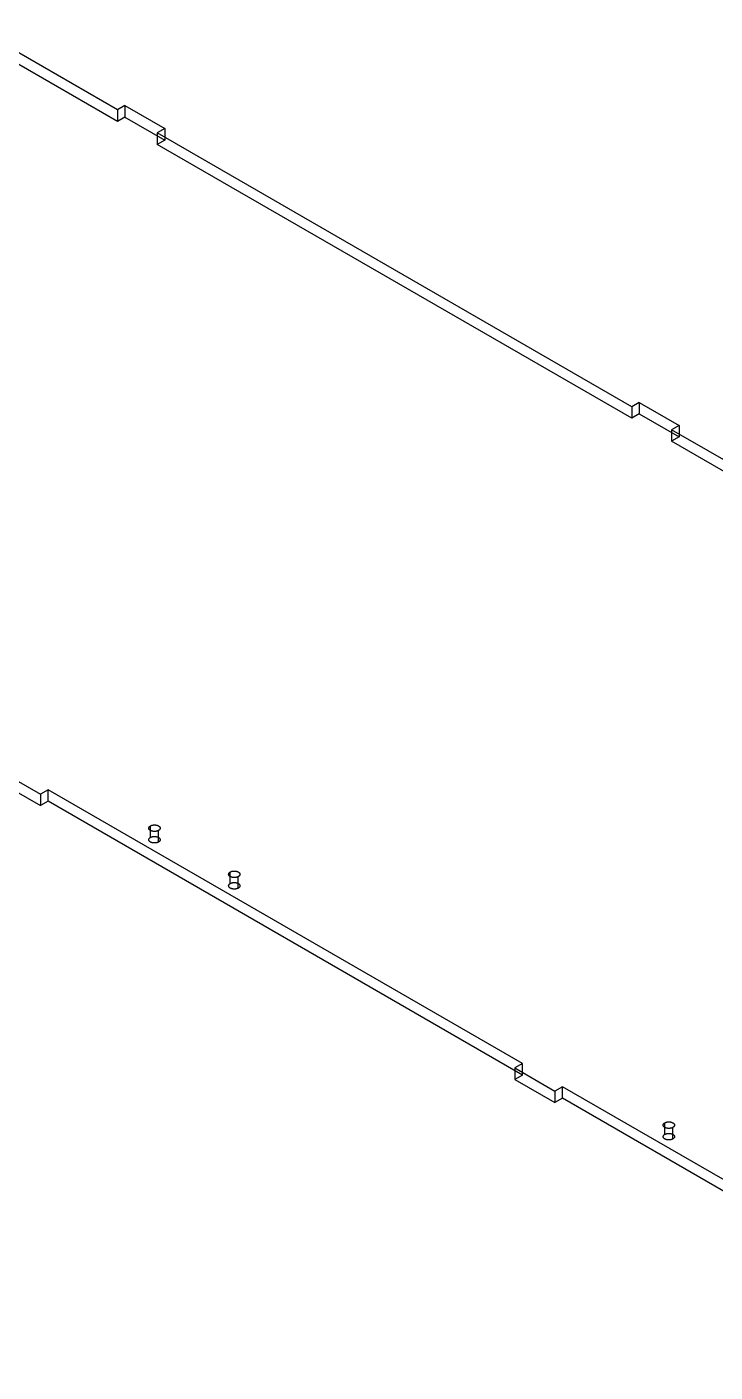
# Model space of a CAD drawing. Header units: inches. Extents: x 2 to 168, y 2 to 108.
# Drawn here: x 140.36 to 144.11, y 60.89 to 68.22 of the extents above; entities that cross this region are included whole.
import ezdxf

# ---------------------------------------------------------------- set-up
doc = ezdxf.new("R2010")
doc.units = ezdxf.units.IN
doc.header["$MEASUREMENT"] = 0

msp = doc.modelspace()

# ---------------------------------------------------------------- linework, layer by layer
at = {"layer": 'OUTLINE'}
for p, q in [((140.8497, 67.772), (140.0663, 68.2243)), ((140.8497, 67.7092), (140.0663, 68.1615)), ((140.8905, 67.7956), (140.8497, 67.772)), ((140.8905, 67.7956), (140.8905, 67.7328)), ((140.8905, 67.7956), (141.108, 67.67)), ((140.8497, 67.772), (140.8497, 67.7092)), ((140.8905, 67.7328), (140.8497, 67.7092)), ((140.8905, 67.7328), (141.108, 67.6072)), ((141.108, 67.67), (141.0672, 67.6464)), ((143.6536, 66.1531), (141.0672, 67.6464)), ((141.0672, 67.6464), (141.0672, 67.5836)), ((141.108, 67.67), (141.108, 67.6072)), ((141.108, 67.6072), (141.0672, 67.5836)), ((143.6536, 66.0903), (141.0672, 67.5836)), ((143.6944, 66.1767), (143.6536, 66.1531)), ((143.6944, 66.1767), (143.6944, 66.1139)), ((143.6944, 66.1767), (143.912, 66.0511)), ((143.6536, 66.1531), (143.6536, 66.0903)), ((143.6944, 66.1139), (143.6536, 66.0903)), ((143.6944, 66.1139), (143.912, 65.9883)), ((143.912, 66.0511), (143.8712, 66.0275)), ((143.8712, 66.0275), (143.8712, 65.9647)), ((146.4576, 64.5342), (143.8712, 66.0275)), ((143.912, 66.0511), (143.912, 65.9883)), ((143.912, 65.9883), (143.8712, 65.9647)), ((146.4576, 64.4714), (143.8712, 65.9647)), ((140.2132, 64.1668), (140.4308, 64.0411)), ((140.2132, 64.1039), (140.4308, 63.9783)), ((140.4716, 64.0647), (140.4308, 64.0411)), ((140.4308, 64.0411), (140.4308, 63.9783)), ((140.4716, 64.0019), (140.4716, 64.0647)), ((143.0579, 62.5714), (140.4716, 64.0647)), ((140.4716, 64.0019), (140.4308, 63.9783)), ((143.0579, 62.5086), (140.4716, 64.0019)), ((141.021, 63.8561), (141.0211, 63.857)), ((141.021, 63.8552), (141.021, 63.8561)), ((141.021, 63.8544), (141.021, 63.8552)), ((141.0211, 63.8535), (141.021, 63.8544)), ((141.0211, 63.857), (141.0213, 63.8579)), ((141.0213, 63.8526), (141.0211, 63.8535)), ((141.0213, 63.8579), (141.0216, 63.8587)), ((141.0216, 63.8518), (141.0213, 63.8526)), ((141.0216, 63.8587), (141.0219, 63.8596)), ((141.0219, 63.8509), (141.0216, 63.8518)), ((141.0219, 63.8596), (141.0223, 63.8604)), ((141.0223, 63.8501), (141.0219, 63.8509)), ((141.0223, 63.8604), (141.0228, 63.8613)), ((141.0228, 63.8492), (141.0223, 63.8501)), ((141.0228, 63.8613), (141.0233, 63.8621)), ((141.0233, 63.8484), (141.0228, 63.8492)), ((141.0233, 63.8621), (141.024, 63.8629)), ((141.024, 63.8476), (141.0233, 63.8484)), ((141.024, 63.8629), (141.0246, 63.8637)), ((141.0246, 63.8468), (141.024, 63.8476)), ((141.0246, 63.8637), (141.0254, 63.8644)), ((141.0254, 63.8461), (141.0246, 63.8468)), ((141.0254, 63.8644), (141.0262, 63.8652)), ((141.0262, 63.8453), (141.0254, 63.8461)), ((141.0262, 63.8652), (141.0271, 63.8659)), ((141.0271, 63.8446), (141.0262, 63.8453)), ((141.0271, 63.8659), (141.028, 63.8666)), ((141.028, 63.8439), (141.0271, 63.8446)), ((141.028, 63.8666), (141.029, 63.8672)), ((141.029, 63.8433), (141.028, 63.8439)), ((141.029, 63.8672), (141.03, 63.8679)), ((141.03, 63.8426), (141.029, 63.8433)), ((141.03, 63.8679), (141.0311, 63.8685)), ((141.03, 63.8051), (141.03, 63.8679)), ((141.0311, 63.842), (141.03, 63.8426)), ((141.0311, 63.8685), (141.0323, 63.869)), ((141.0323, 63.8414), (141.0311, 63.842)), ((141.0323, 63.869), (141.0335, 63.8696)), ((141.0335, 63.8409), (141.0323, 63.8414)), ((141.0335, 63.8696), (141.0347, 63.8701)), ((141.0347, 63.8404), (141.0335, 63.8409)), ((141.0347, 63.8701), (141.036, 63.8706)), ((141.036, 63.8399), (141.0347, 63.8404)), ((141.036, 63.8706), (141.0373, 63.871)), ((141.0373, 63.8395), (141.036, 63.8399)), ((141.0373, 63.871), (141.0387, 63.8714)), ((141.0387, 63.8391), (141.0373, 63.8395)), ((141.0387, 63.8714), (141.0401, 63.8717)), ((141.0401, 63.8387), (141.0387, 63.8391)), ((141.0401, 63.8717), (141.0415, 63.8721)), ((141.0415, 63.8384), (141.0401, 63.8387)), ((141.0415, 63.8721), (141.0429, 63.8723)), ((141.0429, 63.8382), (141.0415, 63.8384)), ((141.0429, 63.8723), (141.0444, 63.8726)), ((141.0444, 63.8379), (141.0429, 63.8382)), ((141.0444, 63.8726), (141.0459, 63.8728)), ((141.0459, 63.8377), (141.0444, 63.8379)), ((141.0459, 63.8728), (141.0474, 63.8729)), ((141.0474, 63.8376), (141.0459, 63.8377)), ((141.0474, 63.8729), (141.0489, 63.873)), ((141.0489, 63.8375), (141.0474, 63.8376)), ((141.0489, 63.873), (141.0504, 63.8731)), ((141.0504, 63.8374), (141.0489, 63.8375)), ((141.0504, 63.8731), (141.0519, 63.8731)), ((141.0519, 63.8374), (141.0504, 63.8374)), ((141.0519, 63.8731), (141.0534, 63.8731)), ((141.0534, 63.8374), (141.0519, 63.8374)), ((141.0534, 63.8731), (141.0549, 63.873)), ((141.0549, 63.8375), (141.0534, 63.8374)), ((141.0549, 63.873), (141.0564, 63.8729)), ((141.0564, 63.8376), (141.0549, 63.8375)), ((141.0564, 63.8729), (141.0579, 63.8728)), ((141.0579, 63.8377), (141.0564, 63.8376)), ((141.0579, 63.8728), (141.0594, 63.8726)), ((141.0594, 63.8379), (141.0579, 63.8377)), ((141.0594, 63.8726), (141.0609, 63.8723)), ((141.0609, 63.8382), (141.0594, 63.8379)), ((141.0609, 63.8723), (141.0623, 63.8721)), ((141.0623, 63.8384), (141.0609, 63.8382)), ((141.0623, 63.8721), (141.0637, 63.8717)), ((141.0637, 63.8387), (141.0623, 63.8384)), ((141.0637, 63.8717), (141.0651, 63.8714)), ((141.0651, 63.8391), (141.0637, 63.8387)), ((141.0651, 63.8714), (141.0665, 63.871)), ((141.0665, 63.8395), (141.0651, 63.8391)), ((141.0665, 63.871), (141.0678, 63.8706)), ((141.0678, 63.8399), (141.0665, 63.8395)), ((141.0678, 63.8706), (141.0691, 63.8701)), ((141.0691, 63.8404), (141.0678, 63.8399)), ((141.0691, 63.8701), (141.0703, 63.8696)), ((141.0703, 63.8409), (141.0691, 63.8404)), ((141.0703, 63.8696), (141.0715, 63.869)), ((141.0715, 63.8414), (141.0703, 63.8409)), ((141.0715, 63.869), (141.0727, 63.8685)), ((141.0727, 63.842), (141.0715, 63.8414)), ((141.0727, 63.8685), (141.0738, 63.8679)), ((141.0738, 63.8426), (141.0727, 63.842)), ((141.0738, 63.8679), (141.0748, 63.8672)), ((141.0748, 63.8433), (141.0738, 63.8426)), ((141.0738, 63.7798), (141.0738, 63.8426)), ((141.0748, 63.8672), (141.0758, 63.8666)), ((141.0758, 63.8439), (141.0748, 63.8433)), ((141.0758, 63.8666), (141.0767, 63.8659)), ((141.0767, 63.8446), (141.0758, 63.8439)), ((141.0767, 63.8659), (141.0776, 63.8652)), ((141.0776, 63.8453), (141.0767, 63.8446)), ((141.0776, 63.8652), (141.0784, 63.8644)), ((141.0784, 63.8461), (141.0776, 63.8453)), ((141.0784, 63.8644), (141.0792, 63.8637)), ((141.0792, 63.8468), (141.0784, 63.8461)), ((141.0792, 63.8637), (141.0799, 63.8629)), ((141.0799, 63.8476), (141.0792, 63.8468)), ((141.0799, 63.8629), (141.0805, 63.8621)), ((141.0805, 63.8484), (141.0799, 63.8476)), ((141.0805, 63.8621), (141.081, 63.8613)), ((141.081, 63.8492), (141.0805, 63.8484)), ((141.081, 63.8613), (141.0815, 63.8604)), ((141.0815, 63.8501), (141.081, 63.8492)), ((141.0815, 63.8604), (141.0819, 63.8596)), ((141.0819, 63.8509), (141.0815, 63.8501)), ((141.0819, 63.8596), (141.0822, 63.8587)), ((141.0822, 63.8518), (141.0819, 63.8509)), ((141.0822, 63.8587), (141.0825, 63.8579)), ((141.0825, 63.8526), (141.0822, 63.8518)), ((141.0825, 63.8579), (141.0827, 63.857)), ((141.0827, 63.8535), (141.0825, 63.8526)), ((141.0827, 63.857), (141.0828, 63.8561)), ((141.0828, 63.8544), (141.0827, 63.8535)), ((141.0828, 63.8561), (141.0828, 63.8552)), ((141.0828, 63.8552), (141.0828, 63.8544)), ((141.021, 63.7933), (141.0211, 63.7942)), ((141.021, 63.7924), (141.021, 63.7933)), ((141.021, 63.7916), (141.021, 63.7924)), ((141.0211, 63.7907), (141.021, 63.7916)), ((141.0211, 63.7942), (141.0213, 63.7951)), ((141.0213, 63.7898), (141.0211, 63.7907)), ((141.0213, 63.7951), (141.0216, 63.7959)), ((141.0216, 63.789), (141.0213, 63.7898)), ((141.0216, 63.7959), (141.0219, 63.7968)), ((141.0219, 63.7881), (141.0216, 63.789)), ((141.0219, 63.7968), (141.0223, 63.7976)), ((141.0223, 63.7873), (141.0219, 63.7881)), ((141.0223, 63.7976), (141.0228, 63.7984)), ((141.0228, 63.7864), (141.0223, 63.7873)), ((141.0228, 63.7984), (141.0233, 63.7993)), ((141.0233, 63.7856), (141.0228, 63.7864)), ((141.0233, 63.7993), (141.024, 63.8001)), ((141.024, 63.7848), (141.0233, 63.7856)), ((141.024, 63.8001), (141.0246, 63.8009)), ((141.0246, 63.784), (141.024, 63.7848)), ((141.0246, 63.8009), (141.0254, 63.8016)), ((141.0254, 63.7833), (141.0246, 63.784)), ((141.0254, 63.8016), (141.0262, 63.8024)), ((141.0262, 63.7825), (141.0254, 63.7833)), ((141.0262, 63.8024), (141.0271, 63.8031)), ((141.0271, 63.7818), (141.0262, 63.7825)), ((141.0271, 63.8031), (141.028, 63.8038)), ((141.028, 63.7811), (141.0271, 63.7818)), ((141.028, 63.8038), (141.029, 63.8044)), ((141.029, 63.7804), (141.028, 63.7811)), ((141.029, 63.8044), (141.03, 63.8051)), ((141.03, 63.7798), (141.029, 63.7804)), ((141.03, 63.8051), (141.0311, 63.8057)), ((141.0311, 63.7792), (141.03, 63.7798)), ((141.0311, 63.8057), (141.0323, 63.8062)), ((141.0323, 63.7786), (141.0311, 63.7792)), ((141.0323, 63.8062), (141.0335, 63.8068)), ((141.0335, 63.7781), (141.0323, 63.7786)), ((141.0335, 63.8068), (141.0347, 63.8073)), ((141.0347, 63.7776), (141.0335, 63.7781)), ((141.0347, 63.8073), (141.036, 63.8077)), ((141.036, 63.7771), (141.0347, 63.7776)), ((141.036, 63.8077), (141.0373, 63.8082)), ((141.0373, 63.7767), (141.036, 63.7771)), ((141.0373, 63.8082), (141.0387, 63.8086)), ((141.0387, 63.7763), (141.0373, 63.7767)), ((141.0387, 63.8086), (141.0401, 63.8089)), ((141.0401, 63.7759), (141.0387, 63.7763)), ((141.0401, 63.8089), (141.0415, 63.8092)), ((141.0415, 63.7756), (141.0401, 63.7759)), ((141.0415, 63.8092), (141.0429, 63.8095)), ((141.0429, 63.7753), (141.0415, 63.7756)), ((141.0429, 63.8095), (141.0444, 63.8098)), ((141.0444, 63.7751), (141.0429, 63.7753)), ((141.0444, 63.8098), (141.0459, 63.8099)), ((141.0459, 63.7749), (141.0444, 63.7751)), ((141.0459, 63.8099), (141.0474, 63.8101)), ((141.0474, 63.7748), (141.0459, 63.7749)), ((141.0474, 63.8101), (141.0489, 63.8102)), ((141.0489, 63.7747), (141.0474, 63.7748)), ((141.0489, 63.8102), (141.0504, 63.8103)), ((141.0504, 63.7746), (141.0489, 63.7747)), ((141.0504, 63.8103), (141.0519, 63.8103)), ((141.0519, 63.7746), (141.0504, 63.7746)), ((141.0519, 63.8103), (141.0534, 63.8103)), ((141.0534, 63.7746), (141.0519, 63.7746)), ((141.0534, 63.8103), (141.0549, 63.8102)), ((141.0549, 63.7747), (141.0534, 63.7746)), ((141.0549, 63.8102), (141.0564, 63.8101)), ((141.0564, 63.7748), (141.0549, 63.7747)), ((141.0564, 63.8101), (141.0579, 63.8099)), ((141.0579, 63.7749), (141.0564, 63.7748)), ((141.0579, 63.8099), (141.0594, 63.8098)), ((141.0594, 63.7751), (141.0579, 63.7749)), ((141.0594, 63.8098), (141.0609, 63.8095)), ((141.0609, 63.7753), (141.0594, 63.7751)), ((141.0609, 63.8095), (141.0623, 63.8092)), ((141.0623, 63.7756), (141.0609, 63.7753)), ((141.0623, 63.8092), (141.0637, 63.8089)), ((141.0637, 63.7759), (141.0623, 63.7756)), ((141.0637, 63.8089), (141.0651, 63.8086)), ((141.0651, 63.7763), (141.0637, 63.7759)), ((141.0651, 63.8086), (141.0665, 63.8082)), ((141.0665, 63.7767), (141.0651, 63.7763)), ((141.0665, 63.8082), (141.0678, 63.8077)), ((141.0678, 63.7771), (141.0665, 63.7767)), ((141.0678, 63.8077), (141.0691, 63.8073)), ((141.0691, 63.7776), (141.0678, 63.7771)), ((141.0691, 63.8073), (141.0703, 63.8068)), ((141.0703, 63.7781), (141.0691, 63.7776)), ((141.0703, 63.8068), (141.0715, 63.8062)), ((141.0715, 63.7786), (141.0703, 63.7781)), ((141.0715, 63.8062), (141.0727, 63.8057)), ((141.0727, 63.7792), (141.0715, 63.7786)), ((141.0727, 63.8057), (141.0738, 63.8051)), ((141.0738, 63.7798), (141.0727, 63.7792)), ((141.0738, 63.8051), (141.0748, 63.8044)), ((141.0748, 63.7804), (141.0738, 63.7798)), ((141.0748, 63.8044), (141.0758, 63.8038)), ((141.0758, 63.7811), (141.0748, 63.7804)), ((141.0758, 63.8038), (141.0767, 63.8031)), ((141.0767, 63.7818), (141.0758, 63.7811)), ((141.0767, 63.8031), (141.0776, 63.8024)), ((141.0776, 63.7825), (141.0767, 63.7818)), ((141.0776, 63.8024), (141.0784, 63.8016)), ((141.0784, 63.7833), (141.0776, 63.7825)), ((141.0784, 63.8016), (141.0792, 63.8009)), ((141.0792, 63.784), (141.0784, 63.7833)), ((141.0792, 63.8009), (141.0799, 63.8001)), ((141.0799, 63.7848), (141.0792, 63.784)), ((141.0799, 63.8001), (141.0805, 63.7993)), ((141.0805, 63.7856), (141.0799, 63.7848)), ((141.0805, 63.7993), (141.081, 63.7984)), ((141.081, 63.7864), (141.0805, 63.7856)), ((141.081, 63.7984), (141.0815, 63.7976)), ((141.0815, 63.7873), (141.081, 63.7864)), ((141.0815, 63.7976), (141.0819, 63.7968)), ((141.0819, 63.7881), (141.0815, 63.7873)), ((141.0819, 63.7968), (141.0822, 63.7959)), ((141.0822, 63.789), (141.0819, 63.7881)), ((141.0822, 63.7959), (141.0825, 63.7951)), ((141.0825, 63.7898), (141.0822, 63.789)), ((141.0825, 63.7951), (141.0827, 63.7942)), ((141.0827, 63.7907), (141.0825, 63.7898)), ((141.0827, 63.7942), (141.0828, 63.7933)), ((141.0828, 63.7916), (141.0827, 63.7907)), ((141.0828, 63.7933), (141.0828, 63.7924)), ((141.0828, 63.7924), (141.0828, 63.7916)), ((141.4561, 63.604), (141.4562, 63.6049)), ((141.4562, 63.6031), (141.4561, 63.604)), ((141.4562, 63.6049), (141.4563, 63.6058)), ((141.4563, 63.6023), (141.4562, 63.6031)), ((141.4563, 63.6058), (141.4565, 63.6066)), ((141.4565, 63.6014), (141.4563, 63.6023)), ((141.4565, 63.6066), (141.4567, 63.6075)), ((141.4567, 63.6005), (141.4565, 63.6014)), ((141.4567, 63.6075), (141.4571, 63.6083)), ((141.4571, 63.5997), (141.4567, 63.6005)), ((141.4571, 63.6083), (141.4575, 63.6092)), ((141.4575, 63.5988), (141.4571, 63.5997)), ((141.4575, 63.6092), (141.4579, 63.61)), ((141.4579, 63.598), (141.4575, 63.5988)), ((141.4579, 63.61), (141.4585, 63.6108)), ((141.4585, 63.5972), (141.4579, 63.598)), ((141.4585, 63.6108), (141.4591, 63.6116)), ((141.4591, 63.5964), (141.4585, 63.5972)), ((141.4591, 63.6116), (141.4598, 63.6124)), ((141.4598, 63.5956), (141.4591, 63.5964)), ((141.4598, 63.6124), (141.4605, 63.6132)), ((141.4605, 63.5948), (141.4598, 63.5956)), ((141.4605, 63.6132), (141.4613, 63.6139)), ((141.4613, 63.5941), (141.4605, 63.5948)), ((141.4613, 63.6139), (141.4622, 63.6146)), ((141.4622, 63.5934), (141.4613, 63.5941)), ((141.4622, 63.6146), (141.4632, 63.6153)), ((141.4632, 63.5927), (141.4622, 63.5934)), ((141.4632, 63.6153), (141.4641, 63.616)), ((141.4641, 63.592), (141.4632, 63.5927)), ((141.4641, 63.616), (141.4652, 63.6166)), ((141.4652, 63.5914), (141.4641, 63.592)), ((141.4652, 63.6166), (141.4663, 63.6172)), ((141.4652, 63.5538), (141.4652, 63.6166)), ((141.4663, 63.6172), (141.4674, 63.6178)), ((141.4674, 63.6178), (141.4686, 63.6183)), ((141.4686, 63.6183), (141.4699, 63.6188)), ((141.4699, 63.6188), (141.4712, 63.6193)), ((141.4712, 63.6193), (141.4725, 63.6197)), ((141.4725, 63.6197), (141.4738, 63.6201)), ((141.4738, 63.6201), (141.4752, 63.6205)), ((141.4752, 63.6205), (141.4766, 63.6208)), ((141.4766, 63.6208), (141.4781, 63.6211)), ((141.4781, 63.6211), (141.4795, 63.6213)), ((141.4795, 63.6213), (141.481, 63.6215)), ((141.481, 63.6215), (141.4825, 63.6217)), ((141.4825, 63.6217), (141.484, 63.6218)), ((141.484, 63.6218), (141.4855, 63.6218)), ((141.4855, 63.6218), (141.4871, 63.6219)), ((141.4871, 63.6219), (141.4886, 63.6218)), ((141.4886, 63.6218), (141.4901, 63.6218)), ((141.4901, 63.6218), (141.4916, 63.6217)), ((141.4916, 63.6217), (141.4931, 63.6215)), ((141.4931, 63.6215), (141.4946, 63.6213)), ((141.4946, 63.6213), (141.496, 63.6211)), ((141.496, 63.6211), (141.4975, 63.6208)), ((141.4975, 63.6208), (141.4989, 63.6205)), ((141.4989, 63.6205), (141.5003, 63.6201)), ((141.5003, 63.6201), (141.5016, 63.6197)), ((141.5016, 63.6197), (141.503, 63.6193)), ((141.503, 63.6193), (141.5042, 63.6188)), ((141.5042, 63.6188), (141.5055, 63.6183)), ((141.5055, 63.6183), (141.5067, 63.6178)), ((141.5067, 63.6178), (141.5078, 63.6172)), ((141.5078, 63.6172), (141.5089, 63.6166)), ((141.5089, 63.6166), (141.51, 63.616)), ((141.51, 63.592), (141.5089, 63.5914)), ((141.51, 63.616), (141.511, 63.6153)), ((141.511, 63.5927), (141.51, 63.592)), ((141.511, 63.6153), (141.5119, 63.6146)), ((141.5119, 63.5934), (141.511, 63.5927)), ((141.5119, 63.6146), (141.5128, 63.6139)), ((141.5128, 63.5941), (141.5119, 63.5934)), ((141.5128, 63.6139), (141.5136, 63.6132)), ((141.5136, 63.5948), (141.5128, 63.5941)), ((141.5136, 63.6132), (141.5143, 63.6124)), ((141.5143, 63.5956), (141.5136, 63.5948)), ((141.5143, 63.6124), (141.515, 63.6116)), ((141.515, 63.5964), (141.5143, 63.5956)), ((141.515, 63.6116), (141.5156, 63.6108)), ((141.5156, 63.5972), (141.515, 63.5964)), ((141.5156, 63.6108), (141.5162, 63.61)), ((141.5162, 63.598), (141.5156, 63.5972)), ((141.5162, 63.61), (141.5166, 63.6092)), ((141.5166, 63.5988), (141.5162, 63.598)), ((141.5166, 63.6092), (141.5171, 63.6083)), ((141.5171, 63.5997), (141.5166, 63.5988)), ((141.5171, 63.6083), (141.5174, 63.6075)), ((141.5174, 63.6005), (141.5171, 63.5997)), ((141.5174, 63.6075), (141.5176, 63.6066)), ((141.5176, 63.6014), (141.5174, 63.6005)), ((141.5176, 63.6066), (141.5178, 63.6058)), ((141.5178, 63.6023), (141.5176, 63.6014)), ((141.5178, 63.6058), (141.5179, 63.6049)), ((141.5179, 63.6031), (141.5178, 63.6023)), ((141.5179, 63.6049), (141.518, 63.604)), ((141.518, 63.604), (141.5179, 63.6031)), ((141.4561, 63.5412), (141.4562, 63.5421)), ((141.4562, 63.5403), (141.4561, 63.5412)), ((141.4562, 63.5421), (141.4563, 63.5429)), ((141.4563, 63.5394), (141.4562, 63.5403)), ((141.4563, 63.5429), (141.4565, 63.5438)), ((141.4565, 63.5386), (141.4563, 63.5394)), ((141.4565, 63.5438), (141.4567, 63.5447)), ((141.4567, 63.5377), (141.4565, 63.5386)), ((141.4567, 63.5447), (141.4571, 63.5455)), ((141.4571, 63.5369), (141.4567, 63.5377)), ((141.4571, 63.5455), (141.4575, 63.5464)), ((141.4575, 63.536), (141.4571, 63.5369)), ((141.4575, 63.5464), (141.4579, 63.5472)), ((141.4579, 63.5352), (141.4575, 63.536)), ((141.4579, 63.5472), (141.4585, 63.548)), ((141.4585, 63.5344), (141.4579, 63.5352)), ((141.4585, 63.548), (141.4591, 63.5488)), ((141.4591, 63.5336), (141.4585, 63.5344)), ((141.4591, 63.5488), (141.4598, 63.5496)), ((141.4598, 63.5328), (141.4591, 63.5336)), ((141.4598, 63.5496), (141.4605, 63.5504)), ((141.4605, 63.532), (141.4598, 63.5328)), ((141.4605, 63.5504), (141.4613, 63.5511)), ((141.4613, 63.5313), (141.4605, 63.532)), ((141.4613, 63.5511), (141.4622, 63.5518)), ((141.4622, 63.5306), (141.4613, 63.5313)), ((141.4622, 63.5518), (141.4632, 63.5525)), ((141.4632, 63.5299), (141.4622, 63.5306)), ((141.4632, 63.5525), (141.4641, 63.5532)), ((141.4641, 63.5292), (141.4632, 63.5299)), ((141.4641, 63.5532), (141.4652, 63.5538)), ((141.4652, 63.5286), (141.4641, 63.5292)), ((141.4663, 63.5908), (141.4652, 63.5914)), ((141.4652, 63.5538), (141.4663, 63.5544)), ((141.4663, 63.528), (141.4652, 63.5286)), ((141.4674, 63.5902), (141.4663, 63.5908)), ((141.4663, 63.5544), (141.4674, 63.555)), ((141.4674, 63.5274), (141.4663, 63.528)), ((141.4686, 63.5897), (141.4674, 63.5902)), ((141.4674, 63.555), (141.4686, 63.5555)), ((141.4686, 63.5269), (141.4674, 63.5274)), ((141.4699, 63.5892), (141.4686, 63.5897)), ((141.4686, 63.5555), (141.4699, 63.556)), ((141.4699, 63.5263), (141.4686, 63.5269)), ((141.4712, 63.5887), (141.4699, 63.5892)), ((141.4699, 63.556), (141.4712, 63.5565)), ((141.4712, 63.5259), (141.4699, 63.5263)), ((141.4725, 63.5883), (141.4712, 63.5887)), ((141.4712, 63.5565), (141.4725, 63.5569)), ((141.4725, 63.5254), (141.4712, 63.5259)), ((141.4738, 63.5879), (141.4725, 63.5883)), ((141.4725, 63.5569), (141.4738, 63.5573)), ((141.4738, 63.5251), (141.4725, 63.5254)), ((141.4752, 63.5875), (141.4738, 63.5879)), ((141.4738, 63.5573), (141.4752, 63.5577)), ((141.4752, 63.5247), (141.4738, 63.5251)), ((141.4766, 63.5872), (141.4752, 63.5875)), ((141.4752, 63.5577), (141.4766, 63.558)), ((141.4766, 63.5244), (141.4752, 63.5247)), ((141.4781, 63.5869), (141.4766, 63.5872)), ((141.4766, 63.558), (141.4781, 63.5583)), ((141.4781, 63.5241), (141.4766, 63.5244)), ((141.4795, 63.5867), (141.4781, 63.5869)), ((141.4781, 63.5583), (141.4795, 63.5585)), ((141.4795, 63.5239), (141.4781, 63.5241)), ((141.481, 63.5865), (141.4795, 63.5867)), ((141.4795, 63.5585), (141.481, 63.5587)), ((141.481, 63.5237), (141.4795, 63.5239)), ((141.4825, 63.5863), (141.481, 63.5865)), ((141.481, 63.5587), (141.4825, 63.5589)), ((141.4825, 63.5235), (141.481, 63.5237)), ((141.484, 63.5862), (141.4825, 63.5863)), ((141.4825, 63.5589), (141.484, 63.559)), ((141.484, 63.5234), (141.4825, 63.5235)), ((141.4855, 63.5862), (141.484, 63.5862)), ((141.484, 63.559), (141.4855, 63.559)), ((141.4855, 63.5234), (141.484, 63.5234)), ((141.4871, 63.5861), (141.4855, 63.5862)), ((141.4855, 63.559), (141.4871, 63.559)), ((141.4871, 63.5233), (141.4855, 63.5234)), ((141.4886, 63.5862), (141.4871, 63.5861)), ((141.4871, 63.559), (141.4886, 63.559)), ((141.4886, 63.5234), (141.4871, 63.5233)), ((141.4901, 63.5862), (141.4886, 63.5862)), ((141.4886, 63.559), (141.4901, 63.559)), ((141.4901, 63.5234), (141.4886, 63.5234)), ((141.4916, 63.5863), (141.4901, 63.5862)), ((141.4901, 63.559), (141.4916, 63.5589)), ((141.4916, 63.5235), (141.4901, 63.5234)), ((141.4931, 63.5865), (141.4916, 63.5863)), ((141.4916, 63.5589), (141.4931, 63.5587)), ((141.4931, 63.5237), (141.4916, 63.5235)), ((141.4946, 63.5867), (141.4931, 63.5865)), ((141.4931, 63.5587), (141.4946, 63.5585)), ((141.4946, 63.5239), (141.4931, 63.5237)), ((141.496, 63.5869), (141.4946, 63.5867)), ((141.4946, 63.5585), (141.496, 63.5583)), ((141.496, 63.5241), (141.4946, 63.5239)), ((141.4975, 63.5872), (141.496, 63.5869)), ((141.496, 63.5583), (141.4975, 63.558)), ((141.4975, 63.5244), (141.496, 63.5241)), ((141.4989, 63.5875), (141.4975, 63.5872)), ((141.4975, 63.558), (141.4989, 63.5577)), ((141.4989, 63.5247), (141.4975, 63.5244)), ((141.5003, 63.5879), (141.4989, 63.5875)), ((141.4989, 63.5577), (141.5003, 63.5573)), ((141.5003, 63.5251), (141.4989, 63.5247)), ((141.5016, 63.5883), (141.5003, 63.5879)), ((141.5003, 63.5573), (141.5016, 63.5569)), ((141.5016, 63.5254), (141.5003, 63.5251)), ((141.503, 63.5887), (141.5016, 63.5883)), ((141.5016, 63.5569), (141.503, 63.5565)), ((141.503, 63.5259), (141.5016, 63.5254)), ((141.5042, 63.5892), (141.503, 63.5887)), ((141.503, 63.5565), (141.5042, 63.556)), ((141.5042, 63.5263), (141.503, 63.5259)), ((141.5055, 63.5897), (141.5042, 63.5892)), ((141.5042, 63.556), (141.5055, 63.5555)), ((141.5055, 63.5269), (141.5042, 63.5263)), ((141.5067, 63.5902), (141.5055, 63.5897)), ((141.5055, 63.5555), (141.5067, 63.555)), ((141.5067, 63.5274), (141.5055, 63.5269)), ((141.5078, 63.5908), (141.5067, 63.5902)), ((141.5067, 63.555), (141.5078, 63.5544)), ((141.5078, 63.528), (141.5067, 63.5274)), ((141.5089, 63.5914), (141.5078, 63.5908)), ((141.5078, 63.5544), (141.5089, 63.5538)), ((141.5089, 63.5286), (141.5078, 63.528)), ((141.5089, 63.5286), (141.5089, 63.5914)), ((141.5089, 63.5538), (141.51, 63.5532)), ((141.51, 63.5292), (141.5089, 63.5286)), ((141.51, 63.5532), (141.511, 63.5525)), ((141.511, 63.5299), (141.51, 63.5292)), ((141.511, 63.5525), (141.5119, 63.5518)), ((141.5119, 63.5306), (141.511, 63.5299)), ((141.5119, 63.5518), (141.5128, 63.5511)), ((141.5128, 63.5313), (141.5119, 63.5306)), ((141.5128, 63.5511), (141.5136, 63.5504)), ((141.5136, 63.532), (141.5128, 63.5313)), ((141.5136, 63.5504), (141.5143, 63.5496)), ((141.5143, 63.5328), (141.5136, 63.532)), ((141.5143, 63.5496), (141.515, 63.5488)), ((141.515, 63.5336), (141.5143, 63.5328)), ((141.515, 63.5488), (141.5156, 63.548)), ((141.5156, 63.5344), (141.515, 63.5336)), ((141.5156, 63.548), (141.5162, 63.5472)), ((141.5162, 63.5352), (141.5156, 63.5344)), ((141.5162, 63.5472), (141.5166, 63.5464)), ((141.5166, 63.536), (141.5162, 63.5352)), ((141.5166, 63.5464), (141.5171, 63.5455)), ((141.5171, 63.5369), (141.5166, 63.536)), ((141.5171, 63.5455), (141.5174, 63.5447)), ((141.5174, 63.5377), (141.5171, 63.5369)), ((141.5174, 63.5447), (141.5176, 63.5438)), ((141.5176, 63.5386), (141.5174, 63.5377)), ((141.5176, 63.5438), (141.5178, 63.5429)), ((141.5178, 63.5394), (141.5176, 63.5386)), ((141.5178, 63.5429), (141.5179, 63.5421)), ((141.5179, 63.5403), (141.5178, 63.5394)), ((141.5179, 63.5421), (141.518, 63.5412)), ((141.518, 63.5412), (141.5179, 63.5403)), ((143.0579, 62.5714), (143.0171, 62.5479)), ((143.0579, 62.5086), (143.0579, 62.5714)), ((143.0171, 62.5479), (143.0171, 62.485)), ((143.0171, 62.5479), (143.2347, 62.4222)), ((143.0579, 62.5086), (143.0171, 62.485)), ((143.0171, 62.485), (143.2347, 62.3594)), ((143.2755, 62.4458), (143.2347, 62.4222)), ((143.2347, 62.4222), (143.2347, 62.3594)), ((143.2755, 62.383), (143.2755, 62.4458)), ((145.8619, 60.9525), (143.2755, 62.4458)), ((143.2755, 62.383), (143.2347, 62.3594)), ((145.8619, 60.8897), (143.2755, 62.383)), ((143.8249, 62.2363), (143.825, 62.2372)), ((143.825, 62.2355), (143.8249, 62.2363)), ((143.825, 62.2372), (143.8251, 62.2381)), ((143.8251, 62.2346), (143.825, 62.2355)), ((143.8251, 62.2381), (143.8253, 62.239)), ((143.8253, 62.2337), (143.8251, 62.2346)), ((143.8253, 62.239), (143.8255, 62.2398)), ((143.8255, 62.2329), (143.8253, 62.2337)), ((143.8255, 62.2398), (143.8259, 62.2407)), ((143.8259, 62.232), (143.8255, 62.2329)), ((143.8259, 62.2407), (143.8263, 62.2415)), ((143.8263, 62.2312), (143.8259, 62.232)), ((143.8263, 62.2415), (143.8267, 62.2424)), ((143.8267, 62.2303), (143.8263, 62.2312)), ((143.8267, 62.2424), (143.8273, 62.2432)), ((143.8273, 62.2295), (143.8267, 62.2303)), ((143.8273, 62.2432), (143.8279, 62.244)), ((143.8279, 62.2287), (143.8273, 62.2295)), ((143.8279, 62.244), (143.8286, 62.2448)), ((143.8286, 62.2279), (143.8279, 62.2287)), ((143.8286, 62.2448), (143.8293, 62.2455)), ((143.8293, 62.2272), (143.8286, 62.2279)), ((143.8293, 62.2455), (143.8301, 62.2463)), ((143.8301, 62.2264), (143.8293, 62.2272)), ((143.8301, 62.2463), (143.831, 62.247)), ((143.831, 62.2257), (143.8301, 62.2264)), ((143.831, 62.247), (143.832, 62.2477)), ((143.832, 62.225), (143.831, 62.2257)), ((143.832, 62.2477), (143.8329, 62.2483)), ((143.8329, 62.2243), (143.832, 62.225)), ((143.8329, 62.2483), (143.834, 62.249)), ((143.834, 62.2237), (143.8329, 62.2243)), ((143.834, 62.249), (143.8351, 62.2496)), ((143.834, 62.1862), (143.834, 62.249)), ((143.8351, 62.2231), (143.834, 62.2237)), ((143.8351, 62.2496), (143.8362, 62.2501)), ((143.8362, 62.2225), (143.8351, 62.2231)), ((143.8362, 62.2501), (143.8374, 62.2507)), ((143.8374, 62.222), (143.8362, 62.2225)), ((143.8374, 62.2507), (143.8387, 62.2512)), ((143.8387, 62.2215), (143.8374, 62.222)), ((143.8387, 62.2512), (143.84, 62.2517)), ((143.84, 62.221), (143.8387, 62.2215)), ((143.84, 62.2517), (143.8413, 62.2521)), ((143.8413, 62.2206), (143.84, 62.221)), ((143.8413, 62.2521), (143.8426, 62.2525)), ((143.8426, 62.2202), (143.8413, 62.2206)), ((143.8426, 62.2525), (143.844, 62.2528)), ((143.844, 62.2198), (143.8426, 62.2202)), ((143.844, 62.2528), (143.8454, 62.2531)), ((143.8454, 62.2195), (143.844, 62.2198)), ((143.8454, 62.2531), (143.8469, 62.2534)), ((143.8469, 62.2193), (143.8454, 62.2195)), ((143.8469, 62.2534), (143.8483, 62.2537)), ((143.8483, 62.219), (143.8469, 62.2193)), ((143.8483, 62.2537), (143.8498, 62.2538)), ((143.8498, 62.2188), (143.8483, 62.219)), ((143.8498, 62.2538), (143.8513, 62.254)), ((143.8513, 62.2187), (143.8498, 62.2188)), ((143.8513, 62.254), (143.8528, 62.2541)), ((143.8528, 62.2186), (143.8513, 62.2187)), ((143.8528, 62.2541), (143.8543, 62.2542)), ((143.8543, 62.2185), (143.8528, 62.2186)), ((143.8543, 62.2542), (143.8559, 62.2542)), ((143.8559, 62.2185), (143.8543, 62.2185)), ((143.8559, 62.2542), (143.8574, 62.2542)), ((143.8574, 62.2185), (143.8559, 62.2185)), ((143.8574, 62.2542), (143.8589, 62.2541)), ((143.8589, 62.2186), (143.8574, 62.2185)), ((143.8589, 62.2541), (143.8604, 62.254)), ((143.8604, 62.2187), (143.8589, 62.2186)), ((143.8604, 62.254), (143.8619, 62.2538)), ((143.8619, 62.2188), (143.8604, 62.2187)), ((143.8619, 62.2538), (143.8634, 62.2537)), ((143.8634, 62.219), (143.8619, 62.2188)), ((143.8634, 62.2537), (143.8648, 62.2534)), ((143.8648, 62.2193), (143.8634, 62.219)), ((143.8648, 62.2534), (143.8663, 62.2531)), ((143.8663, 62.2195), (143.8648, 62.2193)), ((143.8663, 62.2531), (143.8677, 62.2528)), ((143.8677, 62.2198), (143.8663, 62.2195)), ((143.8677, 62.2528), (143.8691, 62.2525)), ((143.8691, 62.2202), (143.8677, 62.2198)), ((143.8691, 62.2525), (143.8704, 62.2521)), ((143.8704, 62.2206), (143.8691, 62.2202)), ((143.8704, 62.2521), (143.8718, 62.2517)), ((143.8718, 62.221), (143.8704, 62.2206)), ((143.8718, 62.2517), (143.873, 62.2512)), ((143.873, 62.2215), (143.8718, 62.221)), ((143.873, 62.2512), (143.8743, 62.2507)), ((143.8743, 62.222), (143.873, 62.2215)), ((143.8743, 62.2507), (143.8755, 62.2501)), ((143.8755, 62.2225), (143.8743, 62.222)), ((143.8755, 62.2501), (143.8766, 62.2496)), ((143.8766, 62.2231), (143.8755, 62.2225)), ((143.8766, 62.2496), (143.8777, 62.249)), ((143.8777, 62.2237), (143.8766, 62.2231)), ((143.8777, 62.249), (143.8788, 62.2483)), ((143.8788, 62.2243), (143.8777, 62.2237)), ((143.8777, 62.1609), (143.8777, 62.2237)), ((143.8788, 62.2483), (143.8798, 62.2477)), ((143.8798, 62.225), (143.8788, 62.2243)), ((143.8798, 62.2477), (143.8807, 62.247)), ((143.8807, 62.2257), (143.8798, 62.225)), ((143.8807, 62.247), (143.8816, 62.2463)), ((143.8816, 62.2264), (143.8807, 62.2257)), ((143.8816, 62.2463), (143.8824, 62.2455)), ((143.8824, 62.2272), (143.8816, 62.2264)), ((143.8824, 62.2455), (143.8831, 62.2448)), ((143.8831, 62.2279), (143.8824, 62.2272)), ((143.8831, 62.2448), (143.8838, 62.244)), ((143.8838, 62.2287), (143.8831, 62.2279)), ((143.8838, 62.244), (143.8844, 62.2432)), ((143.8844, 62.2295), (143.8838, 62.2287)), ((143.8844, 62.2432), (143.885, 62.2424)), ((143.885, 62.2303), (143.8844, 62.2295)), ((143.885, 62.2424), (143.8854, 62.2415)), ((143.8854, 62.2312), (143.885, 62.2303)), ((143.8854, 62.2415), (143.8859, 62.2407)), ((143.8859, 62.232), (143.8854, 62.2312)), ((143.8859, 62.2407), (143.8862, 62.2398)), ((143.8862, 62.2329), (143.8859, 62.232)), ((143.8862, 62.2398), (143.8864, 62.239)), ((143.8864, 62.2337), (143.8862, 62.2329)), ((143.8864, 62.239), (143.8866, 62.2381)), ((143.8866, 62.2346), (143.8864, 62.2337)), ((143.8866, 62.2381), (143.8867, 62.2372)), ((143.8867, 62.2355), (143.8866, 62.2346)), ((143.8867, 62.2372), (143.8868, 62.2363)), ((143.8868, 62.2363), (143.8867, 62.2355)), ((143.8249, 62.1735), (143.825, 62.1744)), ((143.825, 62.1727), (143.8249, 62.1735)), ((143.825, 62.1744), (143.8251, 62.1753)), ((143.8251, 62.1718), (143.825, 62.1727)), ((143.8251, 62.1753), (143.8253, 62.1761)), ((143.8253, 62.1709), (143.8251, 62.1718)), ((143.8253, 62.1761), (143.8255, 62.177)), ((143.8255, 62.17), (143.8253, 62.1709)), ((143.8255, 62.177), (143.8259, 62.1779)), ((143.8259, 62.1692), (143.8255, 62.17)), ((143.8259, 62.1779), (143.8263, 62.1787)), ((143.8263, 62.1683), (143.8259, 62.1692)), ((143.8263, 62.1787), (143.8267, 62.1795)), ((143.8267, 62.1675), (143.8263, 62.1683)), ((143.8267, 62.1795), (143.8273, 62.1804)), ((143.8273, 62.1667), (143.8267, 62.1675)), ((143.8273, 62.1804), (143.8279, 62.1812)), ((143.8279, 62.1659), (143.8273, 62.1667)), ((143.8279, 62.1812), (143.8286, 62.1819)), ((143.8286, 62.1651), (143.8279, 62.1659)), ((143.8286, 62.1819), (143.8293, 62.1827)), ((143.8293, 62.1643), (143.8286, 62.1651)), ((143.8293, 62.1827), (143.8301, 62.1834)), ((143.8301, 62.1636), (143.8293, 62.1643)), ((143.8301, 62.1834), (143.831, 62.1842)), ((143.831, 62.1629), (143.8301, 62.1636)), ((143.831, 62.1842), (143.832, 62.1849)), ((143.832, 62.1622), (143.831, 62.1629)), ((143.832, 62.1849), (143.8329, 62.1855)), ((143.8329, 62.1615), (143.832, 62.1622)), ((143.8329, 62.1855), (143.834, 62.1862)), ((143.834, 62.1609), (143.8329, 62.1615)), ((143.834, 62.1862), (143.8351, 62.1868)), ((143.8351, 62.1603), (143.834, 62.1609)), ((143.8351, 62.1868), (143.8362, 62.1873)), ((143.8362, 62.1597), (143.8351, 62.1603)), ((143.8362, 62.1873), (143.8374, 62.1879)), ((143.8374, 62.1592), (143.8362, 62.1597)), ((143.8374, 62.1879), (143.8387, 62.1884)), ((143.8387, 62.1587), (143.8374, 62.1592)), ((143.8387, 62.1884), (143.84, 62.1888)), ((143.84, 62.1582), (143.8387, 62.1587)), ((143.84, 62.1888), (143.8413, 62.1893)), ((143.8413, 62.1578), (143.84, 62.1582)), ((143.8413, 62.1893), (143.8426, 62.1897)), ((143.8426, 62.1574), (143.8413, 62.1578)), ((143.8426, 62.1897), (143.844, 62.19)), ((143.844, 62.157), (143.8426, 62.1574)), ((143.844, 62.19), (143.8454, 62.1903)), ((143.8454, 62.1567), (143.844, 62.157)), ((143.8454, 62.1903), (143.8469, 62.1906)), ((143.8469, 62.1564), (143.8454, 62.1567)), ((143.8469, 62.1906), (143.8483, 62.1908)), ((143.8483, 62.1562), (143.8469, 62.1564)), ((143.8483, 62.1908), (143.8498, 62.191)), ((143.8498, 62.156), (143.8483, 62.1562)), ((143.8498, 62.191), (143.8513, 62.1912)), ((143.8513, 62.1559), (143.8498, 62.156)), ((143.8513, 62.1912), (143.8528, 62.1913)), ((143.8528, 62.1558), (143.8513, 62.1559)), ((143.8528, 62.1913), (143.8543, 62.1914)), ((143.8543, 62.1557), (143.8528, 62.1558)), ((143.8543, 62.1914), (143.8559, 62.1914)), ((143.8559, 62.1557), (143.8543, 62.1557)), ((143.8559, 62.1914), (143.8574, 62.1914)), ((143.8574, 62.1557), (143.8559, 62.1557)), ((143.8574, 62.1914), (143.8589, 62.1913)), ((143.8589, 62.1558), (143.8574, 62.1557)), ((143.8589, 62.1913), (143.8604, 62.1912)), ((143.8604, 62.1559), (143.8589, 62.1558)), ((143.8604, 62.1912), (143.8619, 62.191)), ((143.8619, 62.156), (143.8604, 62.1559)), ((143.8619, 62.191), (143.8634, 62.1908)), ((143.8634, 62.1562), (143.8619, 62.156)), ((143.8634, 62.1908), (143.8648, 62.1906)), ((143.8648, 62.1564), (143.8634, 62.1562)), ((143.8648, 62.1906), (143.8663, 62.1903)), ((143.8663, 62.1567), (143.8648, 62.1564)), ((143.8663, 62.1903), (143.8677, 62.19)), ((143.8677, 62.157), (143.8663, 62.1567)), ((143.8677, 62.19), (143.8691, 62.1897)), ((143.8691, 62.1574), (143.8677, 62.157)), ((143.8691, 62.1897), (143.8704, 62.1893)), ((143.8704, 62.1578), (143.8691, 62.1574)), ((143.8704, 62.1893), (143.8718, 62.1888)), ((143.8718, 62.1582), (143.8704, 62.1578)), ((143.8718, 62.1888), (143.873, 62.1884)), ((143.873, 62.1587), (143.8718, 62.1582)), ((143.873, 62.1884), (143.8743, 62.1879)), ((143.8743, 62.1592), (143.873, 62.1587)), ((143.8743, 62.1879), (143.8755, 62.1873)), ((143.8755, 62.1597), (143.8743, 62.1592)), ((143.8755, 62.1873), (143.8766, 62.1868)), ((143.8766, 62.1603), (143.8755, 62.1597)), ((143.8766, 62.1868), (143.8777, 62.1862)), ((143.8777, 62.1609), (143.8766, 62.1603)), ((143.8777, 62.1862), (143.8788, 62.1855)), ((143.8788, 62.1615), (143.8777, 62.1609)), ((143.8788, 62.1855), (143.8798, 62.1849)), ((143.8798, 62.1622), (143.8788, 62.1615)), ((143.8798, 62.1849), (143.8807, 62.1842)), ((143.8807, 62.1629), (143.8798, 62.1622)), ((143.8807, 62.1842), (143.8816, 62.1834)), ((143.8816, 62.1636), (143.8807, 62.1629)), ((143.8816, 62.1834), (143.8824, 62.1827)), ((143.8824, 62.1643), (143.8816, 62.1636)), ((143.8824, 62.1827), (143.8831, 62.1819)), ((143.8831, 62.1651), (143.8824, 62.1643)), ((143.8831, 62.1819), (143.8838, 62.1812)), ((143.8838, 62.1659), (143.8831, 62.1651)), ((143.8838, 62.1812), (143.8844, 62.1804)), ((143.8844, 62.1667), (143.8838, 62.1659)), ((143.8844, 62.1804), (143.885, 62.1795)), ((143.885, 62.1675), (143.8844, 62.1667)), ((143.885, 62.1795), (143.8854, 62.1787)), ((143.8854, 62.1683), (143.885, 62.1675)), ((143.8854, 62.1787), (143.8859, 62.1779)), ((143.8859, 62.1692), (143.8854, 62.1683)), ((143.8859, 62.1779), (143.8862, 62.177)), ((143.8862, 62.17), (143.8859, 62.1692)), ((143.8862, 62.177), (143.8864, 62.1761)), ((143.8864, 62.1709), (143.8862, 62.17)), ((143.8864, 62.1761), (143.8866, 62.1753)), ((143.8866, 62.1718), (143.8864, 62.1709)), ((143.8866, 62.1753), (143.8867, 62.1744)), ((143.8867, 62.1727), (143.8866, 62.1718)), ((143.8867, 62.1744), (143.8868, 62.1735)), ((143.8868, 62.1735), (143.8867, 62.1727))]:
    msp.add_line(p, q, dxfattribs=at)

doc.saveas('drawing.dxf')
